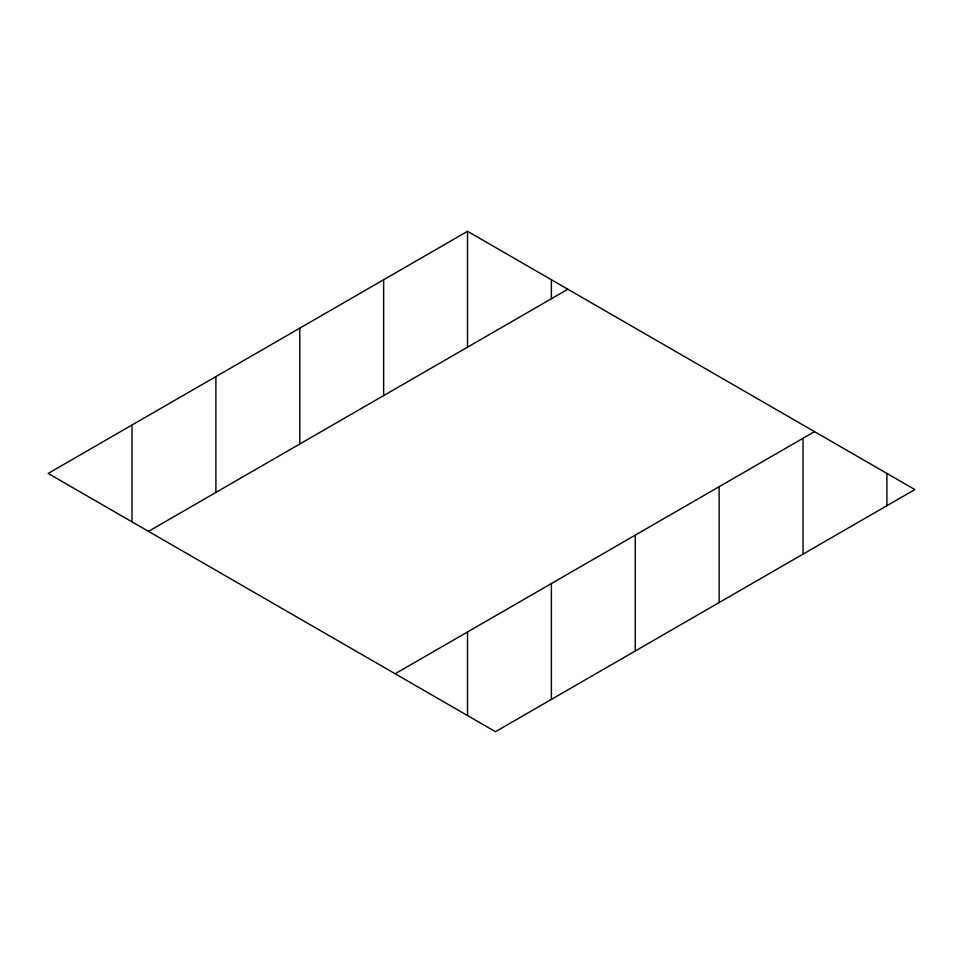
<?xml version="1.0" encoding="UTF-8"?>
<svg xmlns="http://www.w3.org/2000/svg" width="963" height="963" viewBox="0 0 963 963"><rect width="100%" height="100%" fill="white"/><g stroke="black" fill="none" stroke-linecap="round" stroke-linejoin="round"><path stroke-width="1.44" d="M467.524 231.313L48.15 473.435L495.476 731.687L914.85 489.565L467.524 231.313L467.524 347.161M148.483 531.359L567.857 289.237M395.143 673.763L814.517 431.641M886.887 473.435L886.887 505.707M803.022 438.285L803.022 554.134M719.144 486.712L719.144 602.561M635.267 535.127L635.267 650.988M551.39 279.727L551.39 298.735M551.39 583.554L551.39 699.415M467.524 631.981L467.524 715.545M383.647 279.727L383.647 395.588M299.77 328.154L299.77 444.015M215.893 376.581L215.893 492.43M132.027 425.008L132.027 521.85"/></g></svg>
